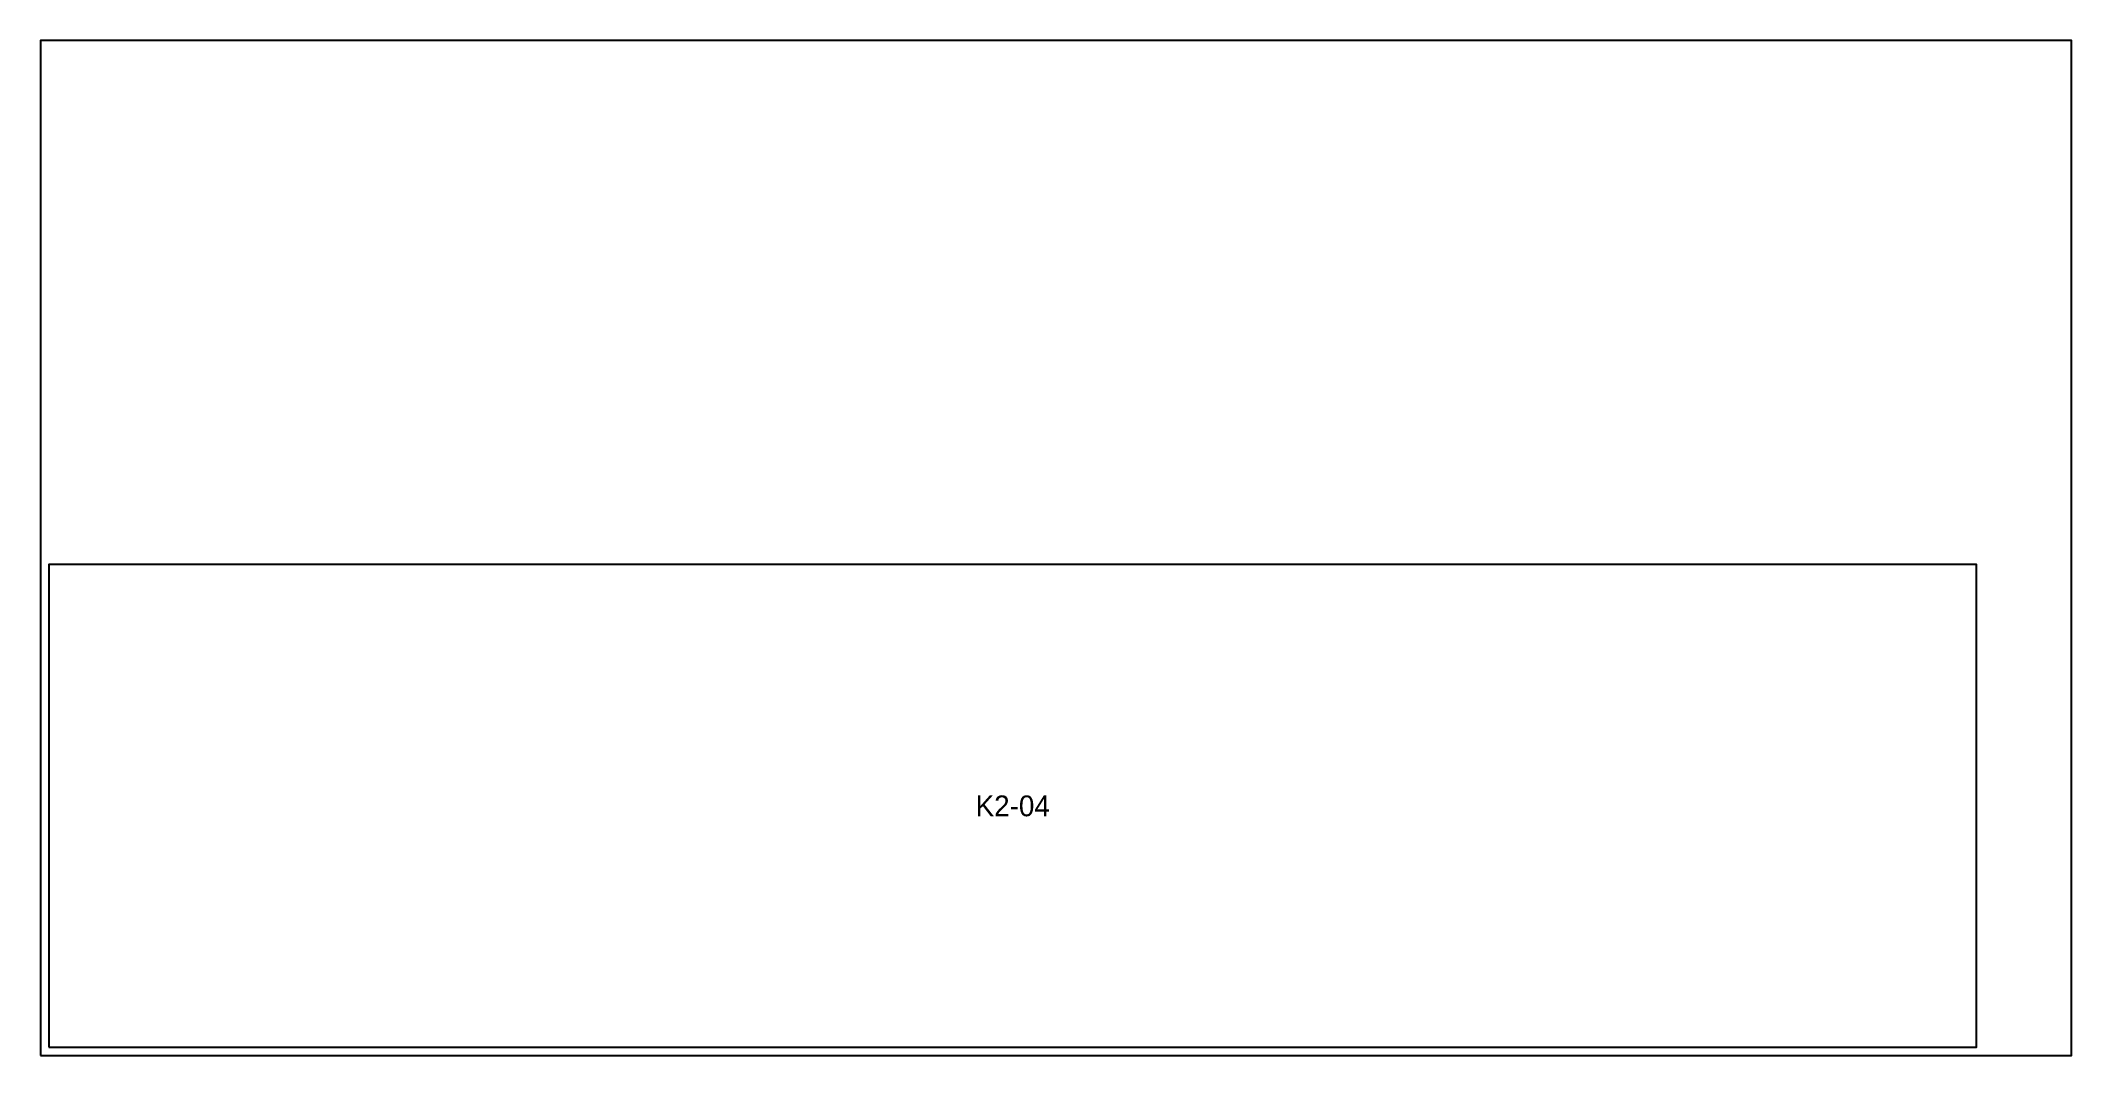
# Model space of a CAD drawing. Header units: millimetres. Extents: x 0 to 2440, y 0 to 1220.
import ezdxf
from ezdxf.enums import TextEntityAlignment as Align

# ---------------------------------------------------------------- set-up
doc = ezdxf.new("R2010")
doc.units = ezdxf.units.MM

msp = doc.modelspace()

# ---------------------------------------------------------------- linework, layer by layer
at = {"layer": 'CUT'}
msp.add_lwpolyline([(10, 10), (2326, 10), (2326, 590), (10, 590)], close=True, dxfattribs=at)
at = {"layer": 'SHEET'}
msp.add_lwpolyline([(0, 0), (2440, 0), (2440, 1220), (0, 1220)], close=True, dxfattribs=at)

# ---------------------------------------------------------------- texts
at = {"layer": 'LABEL'}
msp.add_text('K2-04', height=25, dxfattribs=at).set_placement((1168, 300), align=Align.MIDDLE_CENTER)

doc.saveas('drawing.dxf')
